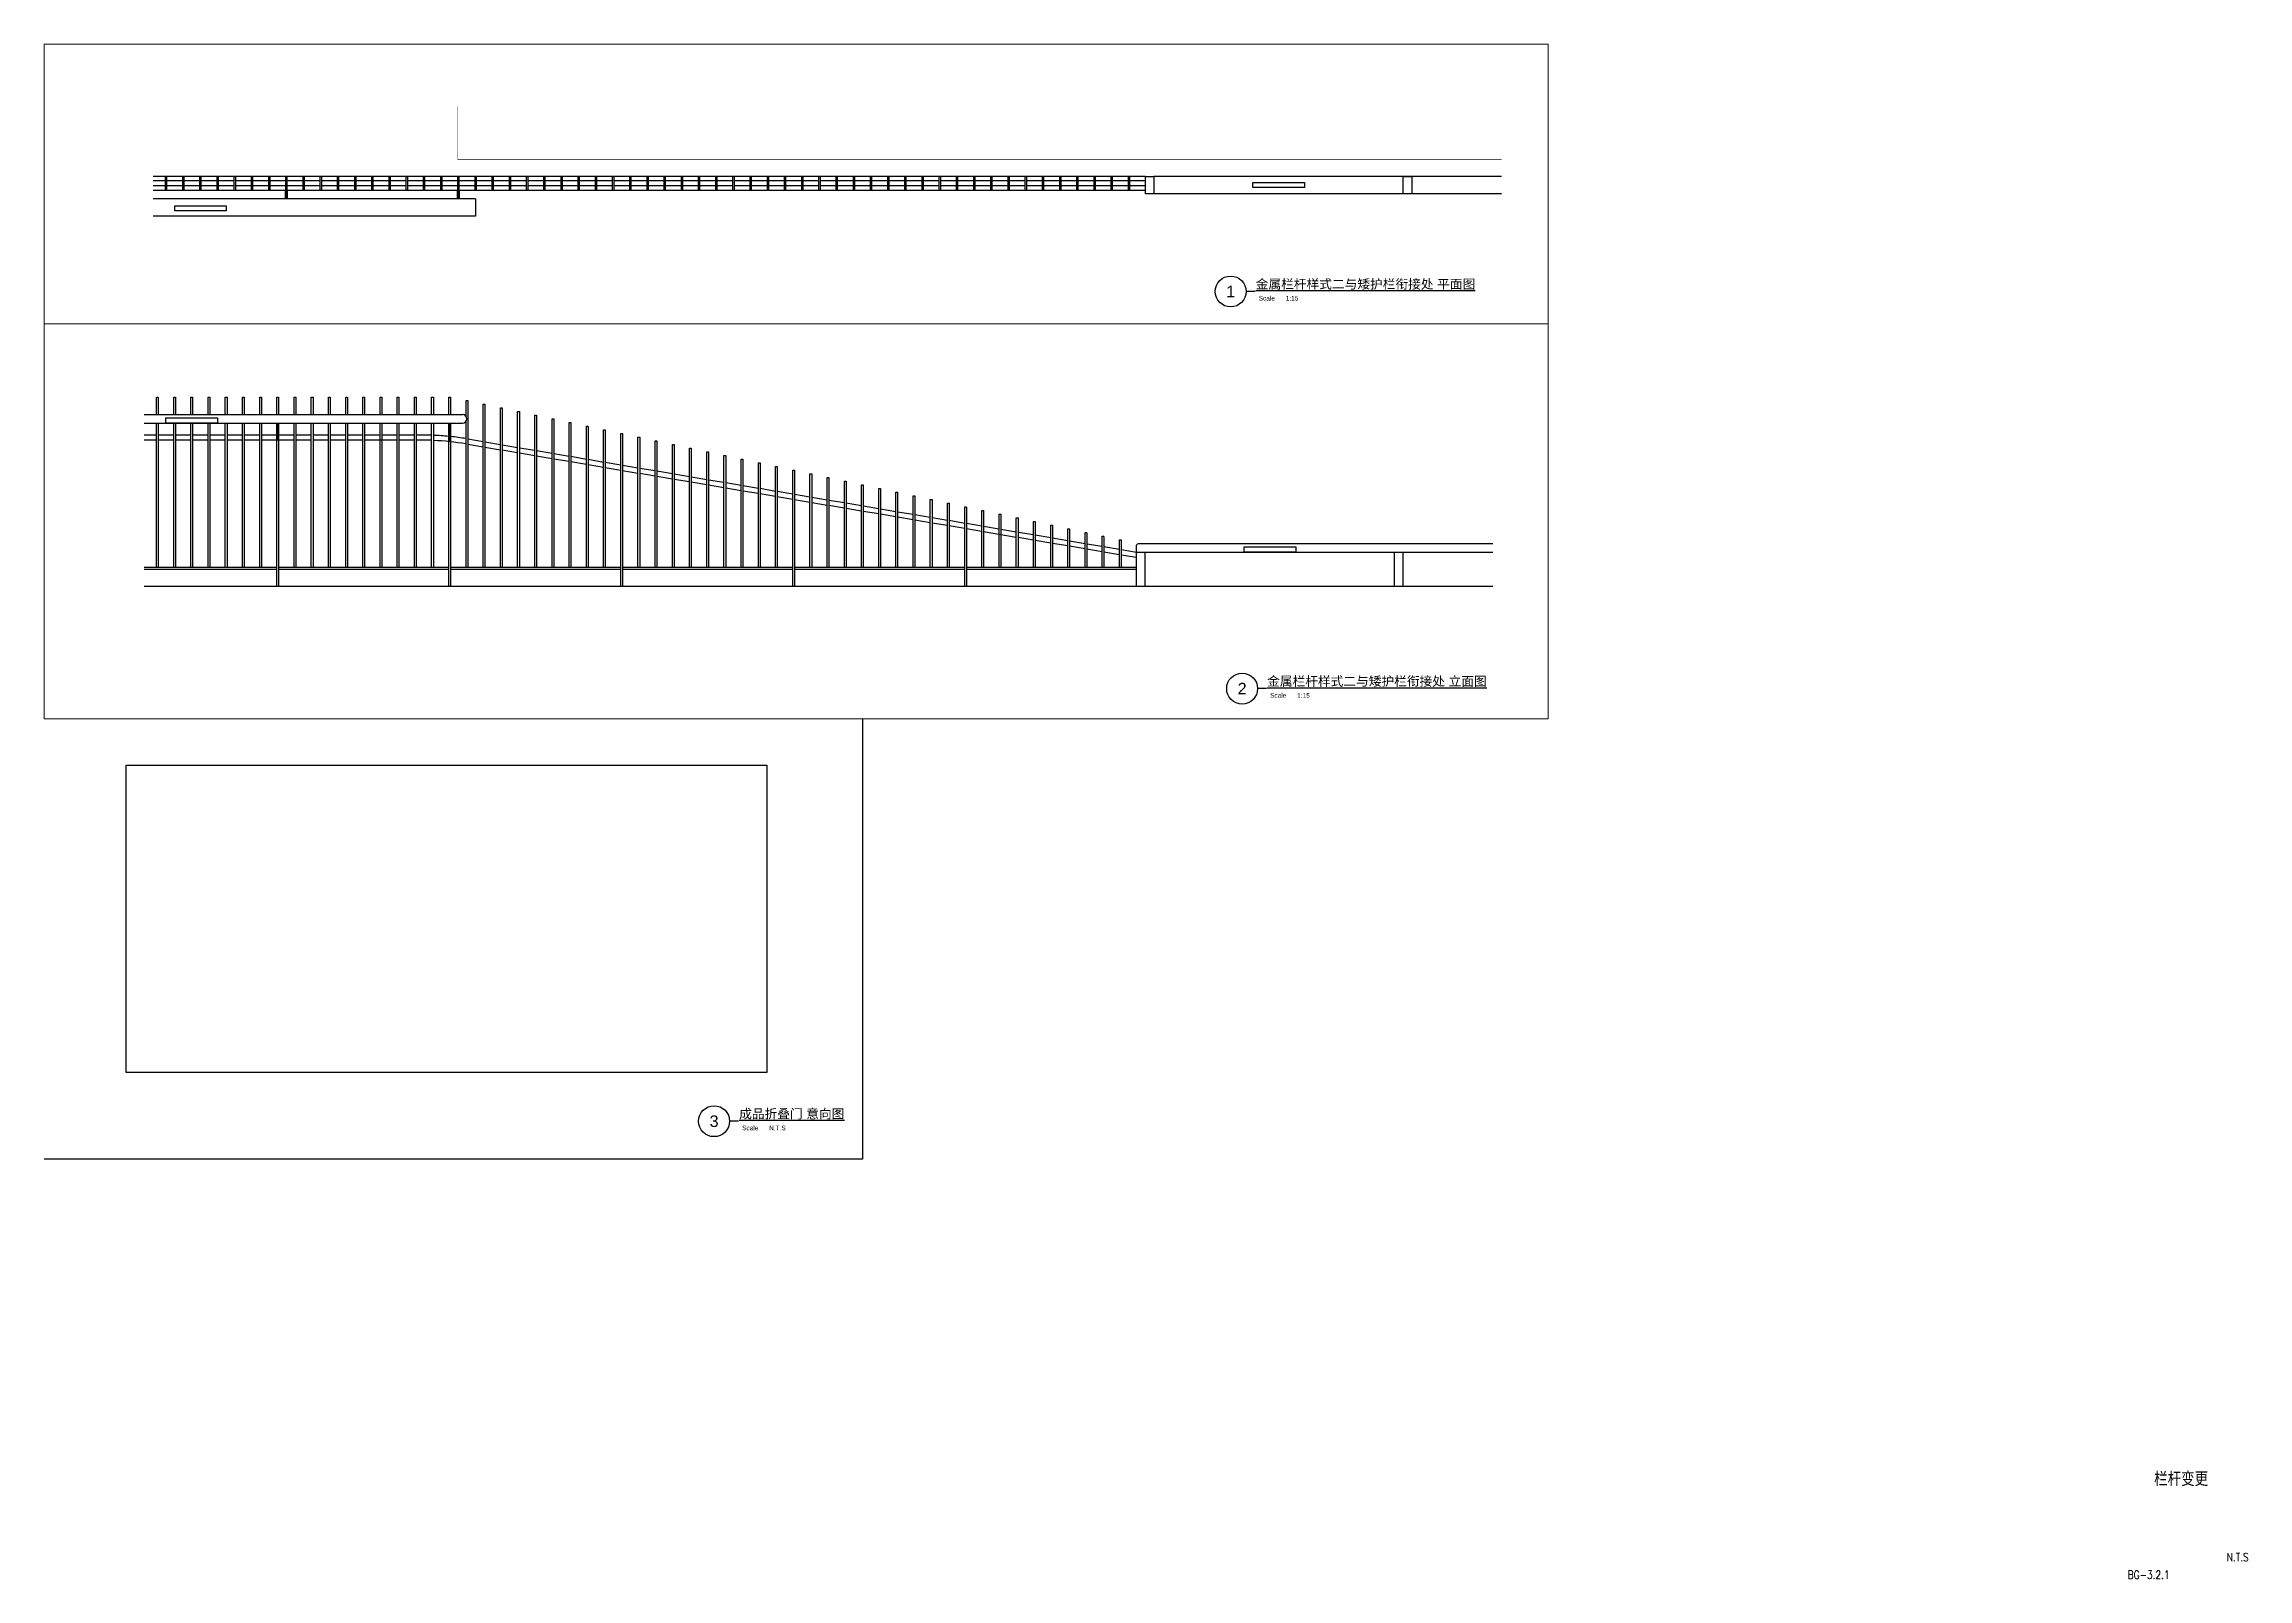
# Paper-space layout '布局1' of a CAD drawing. Extents: x -818 to -17, y 27 to 584.
# The model-space entities are those that its viewports show. They can reach past a viewport. Long polylines and large blocks are cut down to what shows.
import ezdxf
from ezdxf.enums import TextEntityAlignment as Align

# ---------------------------------------------------------------- set-up
doc = ezdxf.new("R2010")
doc.units = 0
doc.header["$LTSCALE"] = 10
doc.header["$MEASUREMENT"] = 0
doc.header["$XCLIPFRAME"] = 0
doc.linetypes.add('DASH', pattern=[0.35, 0.25, -0.1])
for name, color, linetype in [('00-标注', 2, 'Continuous'), ('1', 3, 'Continuous'), ('ANNOT-TITLE', 2, 'Continuous'), ('ANNOT-TITLE-ID', 72, 'Continuous'), ('ANNOT-TITLE-SCALE', 1, 'Continuous')]:
    doc.layers.add(name, color=color, linetype=linetype)
doc.styles.add('A-TITLE', font='arial.ttf', dxfattribs={"height": 0.1875})
doc.styles.add('A-TITLE-ID', font='arial.ttf', dxfattribs={"height": 0.234375})
doc.styles.add('A-TITLE-SCALE', font='arial.ttf', dxfattribs={"height": 0.09375})
doc.styles.add('EN-1', font='romans.shx', dxfattribs={"width": 0.8})
doc.styles.add('TITLE-1', font='simhei.ttf', dxfattribs={"width": 0.8, "height": 3.5})
picture_1 = doc.add_image_def('image1.png', size_in_pixel=(1080, 575))

# ---------------------------------------------------------------- blocks, each defined once
blk = doc.blocks.new('A-TITLE')
at = {"layer": 'ANNOT-TITLE'}
blk.add_line((0.493, 0), (0.312, 0), dxfattribs=at)
blk.add_circle((0, 0), 0.312, dxfattribs=at)
at = {"layer": 'ANNOT-TITLE', "style": 'A-TITLE'}
blk.add_attdef('%%UNAME%%', (0.506, 0.056), '', height=0.188, dxfattribs=at)
at = {"layer": 'ANNOT-TITLE-ID', "style": 'A-TITLE-ID'}
blk.add_attdef('55', text='', height=0.234, dxfattribs=at).set_placement((0, 0), align=Align.MIDDLE_CENTER)
at = {"layer": 'ANNOT-TITLE-SCALE', "style": 'A-TITLE-SCALE'}
blk.add_attdef('X"=X\'-X"', (0.529, -0.183), '', height=0.0938, dxfattribs=at)

msp = doc.modelspace()

# ---------------------------------------------------------------- hatches: boundary and pattern name
h = msp.add_hatch()
h.set_pattern_fill('ANSI31', color=8, scale=2)
h.set_pattern_definition([(45, (4915.9997, -4666.9802), (-2.245064, 2.245064), [])])
h.paths.add_polyline_path([(10108, -2088), (10098, -2088), (10098, -2038), (10108, -2038)])
h = msp.add_hatch()
h.set_pattern_fill('ANSI31', color=8, scale=2)
h.set_pattern_definition([(45, (3915.9997, -4666.9802), (-2.245064, 2.245064), [])])
h.paths.add_polyline_path([(11108, -2088), (11098, -2088), (11098, -2038), (11108, -2038)])
h = msp.add_hatch()
h.set_pattern_fill('ANSI31', color=8, scale=2)
h.set_pattern_definition([(45, (3915.9997, -5078.363), (-2.245064, 2.245064), [])])
h.paths.add_polyline_path([(10108, -3647), (10098, -3647), (10098, -3747), (10108, -3747)])
h = msp.add_hatch()
h.set_pattern_fill('ANSI31', color=8, scale=2)
h.set_pattern_definition([(45, (3915.9997, -5077.6403), (-2.245064, 2.245064), [])])
h.paths.add_polyline_path([(11098, -3647), (11108, -3647), (11108, -3752), (11098, -3750)])

# ---------------------------------------------------------------- linework, layer by layer
at = {"color": 251, "const_width": 3}
for points in [[(11098, -1858), (11098, -1550)], [(11098, -1858), (17170, -1858)]]:
    msp.add_lwpolyline(points, dxfattribs=at)
at = {"color": 8}
for points in [[(15098, -1958), (9327, -1958)], [(9327, -2038), (15098, -2038)], [(10098, -2038), (10098, -2058)], [(10098, -2038), (10098, -2058)], [(10098, -2038), (10098, -2058)], [(10098, -2038), (10098, -2058)], [(10108, -2038), (10108, -2058)], [(10108, -2038), (10108, -2058)], [(10108, -2038), (10108, -2058)], [(10108, -2038), (10108, -2058)], [(11098, -2038), (11098, -2058)], [(11098, -2038), (11098, -2058)], [(11098, -2038), (11098, -2058)], [(11108, -2038), (11108, -2058)], [(11108, -2038), (11108, -2058)], [(11108, -2038), (11108, -2058)]]:
    msp.add_lwpolyline(points, dxfattribs=at)
at = {"color": 41}
for points in [[(9398, -1983), (9327, -1983)], [(9398, -2013), (9327, -2013)], [(9498, -1983), (9408, -1983)], [(9498, -2013), (9408, -2013)], [(9598, -1983), (9508, -1983)], [(9598, -2013), (9508, -2013)], [(9698, -1983), (9608, -1983)], [(9698, -2013), (9608, -2013)], [(9798, -1983), (9708, -1983)], [(9798, -2013), (9708, -2013)], [(9898, -1983), (9808, -1983)], [(9898, -2013), (9808, -2013)], [(9998, -1983), (9908, -1983)], [(9998, -2013), (9908, -2013)], [(10098, -1983), (10008, -1983)], [(10098, -2013), (10008, -2013)], [(10198, -1983), (10108, -1983)], [(10198, -2013), (10108, -2013)], [(10298, -1983), (10208, -1983)], [(10298, -2013), (10208, -2013)], [(10398, -1983), (10308, -1983)], [(10398, -2013), (10308, -2013)], [(10498, -1983), (10408, -1983)], [(10498, -2013), (10408, -2013)], [(10598, -1983), (10508, -1983)], [(10598, -2013), (10508, -2013)], [(10698, -1983), (10608, -1983)], [(10698, -2013), (10608, -2013)], [(10798, -1983), (10708, -1983)], [(10798, -2013), (10708, -2013)], [(10898, -1983), (10808, -1983)], [(10898, -2013), (10808, -2013)], [(10998, -1983), (10908, -1983)], [(10998, -2013), (10908, -2013)], [(11098, -1983), (11008, -1983)], [(11098, -2013), (11008, -2013)], [(11198, -1983), (11108, -1983)], [(11198, -2013), (11108, -2013)], [(11298, -1983), (11208, -1983)], [(11298, -2013), (11208, -2013)], [(11398, -1983), (11308, -1983)], [(11398, -2013), (11308, -2013)], [(11498, -1983), (11408, -1983)], [(11498, -2013), (11408, -2013)], [(11598, -1983), (11508, -1983)], [(11598, -2013), (11508, -2013)], [(11698, -1983), (11608, -1983)], [(11698, -2013), (11608, -2013)], [(11798, -1983), (11708, -1983)], [(11798, -2013), (11708, -2013)], [(11898, -1983), (11808, -1983)], [(11898, -2013), (11808, -2013)], [(11998, -1983), (11908, -1983)], [(11998, -2013), (11908, -2013)], [(12098, -1983), (12008, -1983)], [(12098, -2013), (12008, -2013)], [(12198, -1983), (12108, -1983)], [(12198, -2013), (12108, -2013)], [(12298, -1983), (12208, -1983)], [(12298, -2013), (12208, -2013)], [(12398, -1983), (12308, -1983)], [(12398, -2013), (12308, -2013)], [(12498, -1983), (12408, -1983)], [(12498, -2013), (12408, -2013)], [(12598, -1983), (12508, -1983)], [(12598, -2013), (12508, -2013)], [(12698, -1983), (12608, -1983)], [(12698, -2013), (12608, -2013)], [(12798, -1983), (12708, -1983)], [(12798, -2013), (12708, -2013)], [(12898, -1983), (12808, -1983)], [(12898, -2013), (12808, -2013)], [(12998, -1983), (12908, -1983)], [(12998, -2013), (12908, -2013)], [(13098, -1983), (13008, -1983)], [(13098, -2013), (13008, -2013)], [(13198, -1983), (13108, -1983)], [(13198, -2013), (13108, -2013)], [(13298, -1983), (13208, -1983)], [(13298, -2013), (13208, -2013)], [(13398, -1983), (13308, -1983)], [(13398, -2013), (13308, -2013)], [(13498, -1983), (13408, -1983)], [(13498, -2013), (13408, -2013)], [(13598, -1983), (13508, -1983)], [(13598, -2013), (13508, -2013)], [(13698, -1983), (13608, -1983)], [(13698, -2013), (13608, -2013)], [(13798, -1983), (13708, -1983)], [(13798, -2013), (13708, -2013)], [(13898, -1983), (13808, -1983)], [(13898, -2013), (13808, -2013)], [(13998, -1983), (13908, -1983)], [(13998, -2013), (13908, -2013)], [(14098, -1983), (14008, -1983)], [(14098, -2013), (14008, -2013)], [(14198, -1983), (14108, -1983)], [(14198, -2013), (14108, -2013)], [(14298, -1983), (14208, -1983)], [(14298, -2013), (14208, -2013)], [(14398, -1983), (14308, -1983)], [(14398, -2013), (14308, -2013)], [(14498, -1983), (14408, -1983)], [(14498, -2013), (14408, -2013)], [(14598, -1983), (14508, -1983)], [(14598, -2013), (14508, -2013)], [(14698, -1983), (14608, -1983)], [(14698, -2013), (14608, -2013)], [(14798, -1983), (14708, -1983)], [(14798, -2013), (14708, -2013)], [(14898, -1983), (14808, -1983)], [(14898, -2013), (14808, -2013)], [(14998, -1983), (14908, -1983)], [(14998, -2013), (14908, -2013)], [(15098, -1983), (15008, -1983)], [(15098, -2013), (15008, -2013)]]:
    msp.add_lwpolyline(points, dxfattribs=at)
at = {"color": 6}
for points in [[(9408, -1958), (9398, -1958), (9398, -2038), (9408, -2038)], [(9508, -1958), (9498, -1958), (9498, -2038), (9508, -2038)], [(9608, -1958), (9598, -1958), (9598, -2038), (9608, -2038)], [(9708, -1958), (9698, -1958), (9698, -2038), (9708, -2038)], [(9808, -1958), (9798, -1958), (9798, -2038), (9808, -2038)], [(9908, -1958), (9898, -1958), (9898, -2038), (9908, -2038)], [(10008, -1958), (9998, -1958), (9998, -2038), (10008, -2038)], [(10108, -1958), (10098, -1958), (10098, -2038), (10108, -2038)], [(10208, -1958), (10198, -1958), (10198, -2038), (10208, -2038)], [(10308, -1958), (10298, -1958), (10298, -2038), (10308, -2038)], [(10408, -1958), (10398, -1958), (10398, -2038), (10408, -2038)], [(10508, -1958), (10498, -1958), (10498, -2038), (10508, -2038)], [(10608, -1958), (10598, -1958), (10598, -2038), (10608, -2038)], [(10708, -1958), (10698, -1958), (10698, -2038), (10708, -2038)], [(10808, -1958), (10798, -1958), (10798, -2038), (10808, -2038)], [(10908, -1958), (10898, -1958), (10898, -2038), (10908, -2038)], [(11008, -1958), (10998, -1958), (10998, -2038), (11008, -2038)], [(11108, -1958), (11098, -1958), (11098, -2038), (11108, -2038)], [(11208, -1958), (11198, -1958), (11198, -2038), (11208, -2038)], [(11308, -1958), (11298, -1958), (11298, -2038), (11308, -2038)], [(11408, -1958), (11398, -1958), (11398, -2038), (11408, -2038)], [(11508, -1958), (11498, -1958), (11498, -2038), (11508, -2038)], [(11608, -1958), (11598, -1958), (11598, -2038), (11608, -2038)], [(11708, -1958), (11698, -1958), (11698, -2038), (11708, -2038)], [(11808, -1958), (11798, -1958), (11798, -2038), (11808, -2038)], [(11908, -1958), (11898, -1958), (11898, -2038), (11908, -2038)], [(12008, -1958), (11998, -1958), (11998, -2038), (12008, -2038)], [(12108, -1958), (12098, -1958), (12098, -2038), (12108, -2038)], [(12208, -1958), (12198, -1958), (12198, -2038), (12208, -2038)], [(12308, -1958), (12298, -1958), (12298, -2038), (12308, -2038)], [(12408, -1958), (12398, -1958), (12398, -2038), (12408, -2038)], [(12508, -1958), (12498, -1958), (12498, -2038), (12508, -2038)], [(12608, -1958), (12598, -1958), (12598, -2038), (12608, -2038)], [(12708, -1958), (12698, -1958), (12698, -2038), (12708, -2038)], [(12808, -1958), (12798, -1958), (12798, -2038), (12808, -2038)], [(12908, -1958), (12898, -1958), (12898, -2038), (12908, -2038)], [(13008, -1958), (12998, -1958), (12998, -2038), (13008, -2038)], [(13108, -1958), (13098, -1958), (13098, -2038), (13108, -2038)], [(13208, -1958), (13198, -1958), (13198, -2038), (13208, -2038)], [(13308, -1958), (13298, -1958), (13298, -2038), (13308, -2038)], [(13408, -1958), (13398, -1958), (13398, -2038), (13408, -2038)], [(13508, -1958), (13498, -1958), (13498, -2038), (13508, -2038)], [(13608, -1958), (13598, -1958), (13598, -2038), (13608, -2038)], [(13698, -2038), (13708, -2038), (13708, -1958), (13698, -1958)], [(13808, -1958), (13798, -1958), (13798, -2038), (13808, -2038)], [(13908, -1958), (13898, -1958), (13898, -2038), (13908, -2038)], [(14008, -1958), (13998, -1958), (13998, -2038), (14008, -2038)], [(14108, -1958), (14098, -1958), (14098, -2038), (14108, -2038)], [(14208, -1958), (14198, -1958), (14198, -2038), (14208, -2038)], [(14308, -1958), (14298, -1958), (14298, -2038), (14308, -2038)], [(14408, -1958), (14398, -1958), (14398, -2038), (14408, -2038)], [(14508, -1958), (14498, -1958), (14498, -2038), (14508, -2038)], [(14608, -1958), (14598, -1958), (14598, -2038), (14608, -2038)], [(14698, -2038), (14708, -2038), (14708, -1958), (14698, -1958)], [(14808, -1958), (14798, -1958), (14798, -2038), (14808, -2038)], [(14908, -1958), (14898, -1958), (14898, -2038), (14908, -2038)], [(15008, -1958), (14998, -1958), (14998, -2038), (15008, -2038)]]:
    msp.add_lwpolyline(points, close=True, dxfattribs=at)
for points in [[(10098, -2088), (10098, -2038), (10108, -2038), (10108, -2088)], [(11098, -2088), (11098, -2038), (11108, -2038), (11108, -2088)], [(11203, -2088), (9327, -2088)], [(11203, -2088), (11203, -2188)], [(11203, -2188), (9327, -2188)], [(9398, -3597), (9398, -3497), (9408, -3497), (9408, -3597)], [(9498, -3597), (9498, -3497), (9508, -3497), (9508, -3597)], [(9598, -3597), (9598, -3497), (9608, -3497), (9608, -3597)], [(9698, -3597), (9698, -3497), (9708, -3497), (9708, -3597)], [(9798, -3597), (9798, -3497), (9808, -3497), (9808, -3597)], [(9898, -3597), (9898, -3497), (9908, -3497), (9908, -3597)], [(9998, -3597), (9998, -3497), (10008, -3497), (10008, -3597)], [(10098, -3597), (10098, -3497), (10108, -3497), (10108, -3597)], [(10198, -3597), (10198, -3497), (10208, -3497), (10208, -3597)], [(10298, -3597), (10298, -3497), (10308, -3497), (10308, -3597)], [(10398, -3597), (10398, -3497), (10408, -3497), (10408, -3597)], [(10498, -3597), (10498, -3497), (10508, -3497), (10508, -3597)], [(10598, -3597), (10598, -3497), (10608, -3497), (10608, -3597)], [(10698, -3597), (10698, -3497), (10708, -3497), (10708, -3597)], [(10798, -3597), (10798, -3497), (10808, -3497), (10808, -3597)], [(10898, -3597), (10898, -3497), (10908, -3497), (10908, -3597)], [(10998, -3597), (10998, -3497), (11008, -3497), (11008, -3597)], [(11098, -3597), (11098, -3497)], [(11098, -3497), (11108, -3497)], [(11108, -3497), (11108, -3597)], [(11198, -3607), (11198, -3516)], [(11198, -3516), (11208, -3516)], [(11208, -3516), (11208, -4487)], [(11298, -4487), (11298, -3537)], [(11298, -3537), (11308, -3537)], [(11308, -3537), (11308, -4487)], [(11398, -4487), (11398, -3558)], [(11398, -3558), (11408, -3558)], [(11408, -3558), (11408, -4487)], [(11498, -4487), (11498, -3580)], [(11498, -3580), (11508, -3580)], [(11508, -3580), (11508, -4487)], [(9327, -3597), (11178, -3597)], [(9327, -3647), (11178, -3647)], [(9398, -3717), (9327, -3717)], [(9398, -4487), (9398, -3647)], [(9408, -3647), (9408, -4487)], [(9498, -3717), (9408, -3717)], [(9498, -4487), (9498, -3647)], [(9508, -3647), (9508, -4487)], [(9598, -3717), (9508, -3717)], [(9598, -4487), (9598, -3647)], [(9608, -3647), (9608, -4487)], [(9698, -3717), (9608, -3717)], [(9698, -4487), (9698, -3647)], [(9708, -3647), (9708, -4487)], [(9798, -3717), (9708, -3717)], [(9798, -4487), (9798, -3647)], [(9808, -3647), (9808, -4487)], [(9898, -3717), (9808, -3717)], [(9898, -4487), (9898, -3647)], [(9908, -3647), (9908, -4487)], [(9998, -3717), (9908, -3717)], [(9998, -4487), (9998, -3647)], [(10008, -3647), (10008, -4487)], [(10098, -3717), (10008, -3717)], [(10098, -4597), (10098, -3647)], [(10108, -3647), (10108, -4597)], [(10198, -3717), (10108, -3717)], [(10198, -4487), (10198, -3647)], [(10208, -3647), (10208, -4487)], [(10298, -3717), (10208, -3717)], [(10298, -4487), (10298, -3647)], [(10308, -3647), (10308, -4487)], [(10398, -3717), (10308, -3717)], [(10398, -4487), (10398, -3647)], [(10408, -3647), (10408, -4487)], [(10498, -3717), (10408, -3717)], [(10498, -4487), (10498, -3647)], [(10508, -3647), (10508, -4487)], [(10598, -3717), (10508, -3717)], [(10598, -4487), (10598, -3647)], [(10608, -3647), (10608, -4487)], [(10698, -3717), (10608, -3717)], [(10698, -4487), (10698, -3647)], [(10708, -3647), (10708, -4487)], [(10798, -3717), (10708, -3717)], [(10798, -4487), (10798, -3647)], [(10808, -3647), (10808, -4487)], [(10898, -3717), (10808, -3717)], [(10898, -4487), (10898, -3647)], [(10908, -3647), (10908, -4487)], [(10998, -4487), (10998, -3647)], [(11008, -3647), (11008, -4487)], [(11098, -4597), (11098, -3647)], [(11108, -3647), (11108, -4597)], [(11198, -4487), (11198, -3637)], [(11598, -4487), (11598, -3601)], [(11598, -3601), (11608, -3601)], [(11608, -3601), (11608, -4487)], [(11698, -4487), (11698, -3622)], [(11698, -3622), (11708, -3622)], [(11708, -3622), (11708, -4487)], [(11798, -4487), (11798, -3644)], [(11798, -3644), (11808, -3644)], [(11808, -3644), (11808, -4487)], [(11898, -4487), (11898, -3665)], [(11898, -3665), (11908, -3665)], [(11908, -3667), (11908, -4487)], [(11998, -4487), (11998, -3686)], [(11998, -3686), (12008, -3686)], [(12008, -3686), (12008, -4487)], [(12098, -4597), (12098, -3708)], [(12098, -3708), (12108, -3708)], [(12108, -3708), (12108, -4597)], [(9398, -3747), (9327, -3747)], [(9498, -3747), (9408, -3747)], [(9598, -3747), (9508, -3747)], [(9698, -3747), (9608, -3747)], [(9798, -3747), (9708, -3747)], [(9898, -3747), (9808, -3747)], [(9998, -3747), (9908, -3747)], [(10098, -3747), (10008, -3747)], [(10198, -3747), (10098, -3747)], [(10298, -3747), (10208, -3747)], [(10398, -3747), (10308, -3747)], [(10498, -3747), (10408, -3747)], [(10598, -3747), (10508, -3747)], [(10798, -3747), (10608, -3747)], [(10898, -3747), (10808, -3747)], [(11208, -3739), (11298, -3754)], [(11208, -3769), (11298, -3785)], [(11308, -3756), (11398, -3771)], [(11308, -3786), (11398, -3802)], [(11408, -3773), (11498, -3788)], [(11408, -3803), (11498, -3818)], [(11508, -3790), (11598, -3805)], [(11508, -3820), (11598, -3835)], [(11608, -3807), (11698, -3822)], [(11608, -3837), (11698, -3852)], [(11708, -3824), (11798, -3839)], [(11808, -3840), (11898, -3856)], [(12198, -4487), (12198, -3729)], [(12198, -3729), (12208, -3729)], [(12208, -3729), (12208, -4487)], [(12298, -4487), (12298, -3750)], [(12298, -3750), (12308, -3750)], [(12308, -3750), (12308, -4487)], [(12398, -4487), (12398, -3771)], [(12398, -3771), (12408, -3771)], [(12408, -3771), (12408, -4487)], [(12498, -4487), (12498, -3793)], [(12498, -3793), (12508, -3793)], [(12508, -3793), (12508, -4487)], [(12598, -4487), (12598, -3814)], [(12598, -3814), (12608, -3814)], [(12608, -3814), (12608, -4487)], [(12698, -4487), (12698, -3835)], [(12698, -3835), (12708, -3835)], [(12708, -3835), (12708, -4487)], [(11708, -3854), (11798, -3869)], [(11808, -3871), (11898, -3886)], [(11908, -3857), (11998, -3873)], [(11908, -3888), (11998, -3903)], [(12008, -3874), (12098, -3889)], [(12008, -3905), (12098, -3920)], [(12108, -3891), (12198, -3906)], [(12108, -3922), (12198, -3937)], [(12208, -3908), (12298, -3923)], [(12208, -3938), (12298, -3954)], [(12308, -3925), (12398, -3940)], [(12308, -3955), (12398, -3971)], [(12408, -3942), (12498, -3957)], [(12408, -3972), (12498, -3987)], [(12508, -3959), (12598, -3974)], [(12798, -4487), (12798, -3857)], [(12798, -3857), (12808, -3857)], [(12808, -3857), (12808, -4487)], [(12898, -4487), (12898, -3878)], [(12898, -3878), (12908, -3878)], [(12908, -3878), (12908, -4487)], [(12998, -4487), (12998, -3899)], [(12998, -3899), (13008, -3899)], [(13008, -3899), (13008, -4487)], [(13098, -4597), (13098, -3921)], [(13098, -3921), (13108, -3921)], [(13108, -3921), (13108, -4597)], [(13198, -4487), (13198, -3942)], [(13198, -3942), (13208, -3942)], [(13208, -3942), (13208, -4487)], [(13298, -4487), (13298, -3963)], [(13298, -3963), (13308, -3963)], [(13308, -3963), (13308, -4487)], [(12508, -3989), (12598, -4004)], [(12608, -3976), (12698, -3991)], [(12608, -4006), (12698, -4021)], [(12708, -3993), (12798, -4008)], [(12708, -4023), (12798, -4038)], [(12808, -4009), (12898, -4025)], [(12808, -4040), (12898, -4055)], [(12908, -4026), (12998, -4042)], [(12908, -4057), (12998, -4072)], [(13008, -4043), (13098, -4058)], [(13008, -4074), (13098, -4089)], [(13108, -4060), (13198, -4075)], [(13108, -4091), (13198, -4106)], [(13208, -4077), (13298, -4092)], [(13308, -4094), (13398, -4109)], [(13398, -4487), (13398, -3984)], [(13398, -3984), (13408, -3984)], [(13408, -3984), (13408, -4487)], [(13498, -4487), (13498, -4006)], [(13498, -4006), (13508, -4006)], [(13508, -4006), (13508, -4487)], [(13598, -4487), (13598, -4027)], [(13598, -4027), (13608, -4027)], [(13608, -4027), (13608, -4487)], [(13698, -4487), (13698, -4048)], [(13698, -4048), (13708, -4048)], [(13708, -4048), (13708, -4487)], [(13798, -4487), (13798, -4070)], [(13798, -4070), (13808, -4070)], [(13808, -4070), (13808, -4487)], [(13898, -4487), (13898, -4091)], [(13898, -4091), (13908, -4091)], [(13908, -4091), (13908, -4487)], [(13208, -4108), (13298, -4123)], [(13308, -4124), (13398, -4140)], [(13408, -4111), (13498, -4126)], [(13408, -4141), (13498, -4157)], [(13508, -4128), (13598, -4143)], [(13508, -4158), (13598, -4173)], [(13608, -4145), (13698, -4160)], [(13608, -4175), (13698, -4190)], [(13708, -4162), (13798, -4177)], [(13708, -4192), (13798, -4207)], [(13808, -4179), (13898, -4194)], [(13808, -4209), (13898, -4224)], [(13908, -4195), (13998, -4211)], [(13908, -4226), (13998, -4241)], [(13998, -4487), (13998, -4112)], [(13998, -4112), (14008, -4112)], [(14008, -4112), (14008, -4487)], [(14008, -4212), (14098, -4228)], [(14098, -4597), (14098, -4134)], [(14098, -4134), (14108, -4134)], [(14108, -4136), (14108, -4597)], [(14108, -4229), (14198, -4244)], [(14198, -4487), (14198, -4155)], [(14198, -4155), (14208, -4155)], [(14208, -4155), (14208, -4487)], [(14298, -4487), (14298, -4176)], [(14298, -4176), (14308, -4176)], [(14308, -4176), (14308, -4487)], [(14398, -4487), (14398, -4197)], [(14398, -4197), (14408, -4197)], [(14408, -4197), (14408, -4487)], [(14498, -4487), (14498, -4219)], [(14498, -4219), (14508, -4219)], [(14508, -4219), (14508, -4487)], [(14008, -4243), (14098, -4258)], [(14108, -4260), (14198, -4275)], [(14208, -4246), (14298, -4261)], [(14208, -4277), (14398, -4309)], [(14308, -4263), (14398, -4278)], [(14408, -4280), (14498, -4295)], [(14408, -4310), (14498, -4326)], [(14508, -4297), (14598, -4312)], [(14508, -4327), (14598, -4343)], [(14598, -4487), (14598, -4240)], [(14598, -4240), (14608, -4240)], [(14608, -4240), (14608, -4487)], [(14608, -4314), (14698, -4329)], [(14608, -4344), (14698, -4359)], [(14698, -4487), (14698, -4261)], [(14698, -4261), (14708, -4261)], [(14708, -4261), (14708, -4487)], [(14708, -4331), (14798, -4346)], [(14798, -4487), (14798, -4283)], [(14798, -4283), (14808, -4283)], [(14808, -4285), (14808, -4487)], [(14808, -4348), (14898, -4363)], [(14898, -4487), (14898, -4304)], [(14898, -4304), (14908, -4304)], [(14908, -4306), (14908, -4487)], [(14998, -4487), (14998, -4325)], [(14998, -4325), (15008, -4325)], [(15008, -4325), (15008, -4487)], [(14708, -4361), (14798, -4376)], [(14808, -4378), (14898, -4393)], [(14908, -4364), (14998, -4380)], [(14908, -4395), (14998, -4410)], [(15008, -4381), (15098, -4397)], [(15008, -4412), (15098, -4427)], [(15098, -4397), (17170, -4397)], [(15148, -4597), (15148, -4397)], [(16598, -4597), (16598, -4397)], [(16648, -4597), (16648, -4397)], [(10098, -4487), (9327, -4487)], [(10098, -4497), (9327, -4497)], [(11098, -4487), (10108, -4487)], [(11098, -4497), (10108, -4497)], [(12098, -4487), (11108, -4487)], [(12098, -4497), (11108, -4497)], [(13098, -4487), (12108, -4487)], [(13098, -4497), (12108, -4497)], [(14098, -4487), (13108, -4487)], [(14098, -4497), (13108, -4497)], [(15098, -4487), (14108, -4487)], [(15098, -4497), (14108, -4497)]]:
    msp.add_lwpolyline(points, dxfattribs=at)
at = {"color": 8, "linetype": 'DASH'}
for points in [[(15148, -2058), (15098, -2058), (15098, -1958), (15148, -1958)], [(16648, -2058), (16598, -2058), (16598, -1958), (16648, -1958)]]:
    msp.add_lwpolyline(points, close=True, dxfattribs=at)
at = {"color": 4}
for points in [[(17170, -1958), (15148, -1958)], [(17170, -2058), (15148, -2058)]]:
    msp.add_lwpolyline(points, dxfattribs=at)
at = {"color": 8, "linetype": 'DASH', "lineweight": -2}
for points in [[(15723, -2023), (15723, -1993), (16023, -1993), (16023, -2023), (15723, -2023)], [(9453, -2158), (9453, -2128), (9753, -2128), (9753, -2158), (9453, -2158)], [(9453, -3647), (9453, -3617), (9753, -3617), (9753, -3647), (9453, -3647)], [(15723, -4397), (15723, -4367), (16023, -4367), (16023, -4397), (15723, -4397)]]:
    msp.add_lwpolyline(points, dxfattribs=at)
at = {"color": 6}
for points in [[(10998, -3717, 0.008023), (10950, -3717), (10908, -3717)], [(10998, -3747, 0.008186), (10950, -3747), (10908, -3747)], [(11098, -3724, 0.015039), (11008, -3718, 0.015039)], [(11198, -3768, 0.032525), (11008, -3748, 0.032525)], [(11198, -3737, 0.015143), (11108, -3725, 0.015143)], [(15098, -4597), (15098, -4357, -0.414214), (15108, -4347), (17170, -4347)]]:
    msp.add_lwpolyline(points, format="xyb", dxfattribs=at)
msp.add_lwpolyline([(17170, -4597), (9327, -4597)])
msp.add_arc((11178, -3622), 25, 270, 90, dxfattribs=at)

psp = doc.layouts.new('布局1')

# ---------------------------------------------------------------- linework, layer by layer
for points in [[(-520.55, 339), (-520.55, 179.07)], [(-520.55, 179.07), (-818, 179.07)]]:
    psp.add_lwpolyline(points)

# ---------------------------------------------------------------- block references
at = {"layer": '00-标注', "xscale": 18, "yscale": 18, "zscale": 18}
for p, values in [((-386.7, 494.32), {'X"=X\'-X"': ' Scale      1:15', '%%UNAME%%': '%%U金属栏杆样式二与矮护栏衔接处 平面图', '55': '1'}), ((-382.54, 350.02), {'X"=X\'-X"': ' Scale      1:15', '%%UNAME%%': '%%U金属栏杆样式二与矮护栏衔接处 立面图', '55': '2'}), ((-574.46, 192.84), {'X"=X\'-X"': ' Scale      N.T.S', '%%UNAME%%': '%%U成品折叠门 意向图', '55': '3'})]:
    psp.add_blockref('A-TITLE', p, dxfattribs=at).add_auto_attribs(values)

# ---------------------------------------------------------------- texts
at = {"layer": '1', "color": 4, "style": 'TITLE-1', "width": 0.8}
psp.add_text('栏杆变更', height=4.5, dxfattribs=at).set_placement((-41.22, 63.1), align=Align.MIDDLE)
at = {"layer": '1', "color": 4, "style": 'EN-1', "width": 0.8}
for s, p in [('N.T.S', (-20.66, 32.92)), ('BG-3.2.1', (-53.03, 26.53))]:
    psp.add_text(s, height=3, dxfattribs=at).set_placement(p, align=Align.CENTER)

# ---------------------------------------------------------------- pictures from other files: only their frames are drawn
image = psp.add_image(picture_1, insert=(-788.17, 205.78), size_in_units=(232.91, 124))
image.set_boundary_path([(-0.5, 34.84), (1079.5, 552.22)])

# ---------------------------------------------------------------- viewports
at = {"layer": '0', "view_target_point": (6, 4.5)}
psp.add_viewport(center=(-544.63, 533.41), size=(546.74, 101.6025), view_center_point=(13061.41, -2005.57), view_height=1625.6403, dxfattribs=at)
psp.add_viewport(center=(-544.63, 410.8), size=(546.74, 143.6088), view_center_point=(13111.9, -4222.43), view_height=2297.7408, status=3, dxfattribs=at)

doc.saveas('drawing.dxf')
